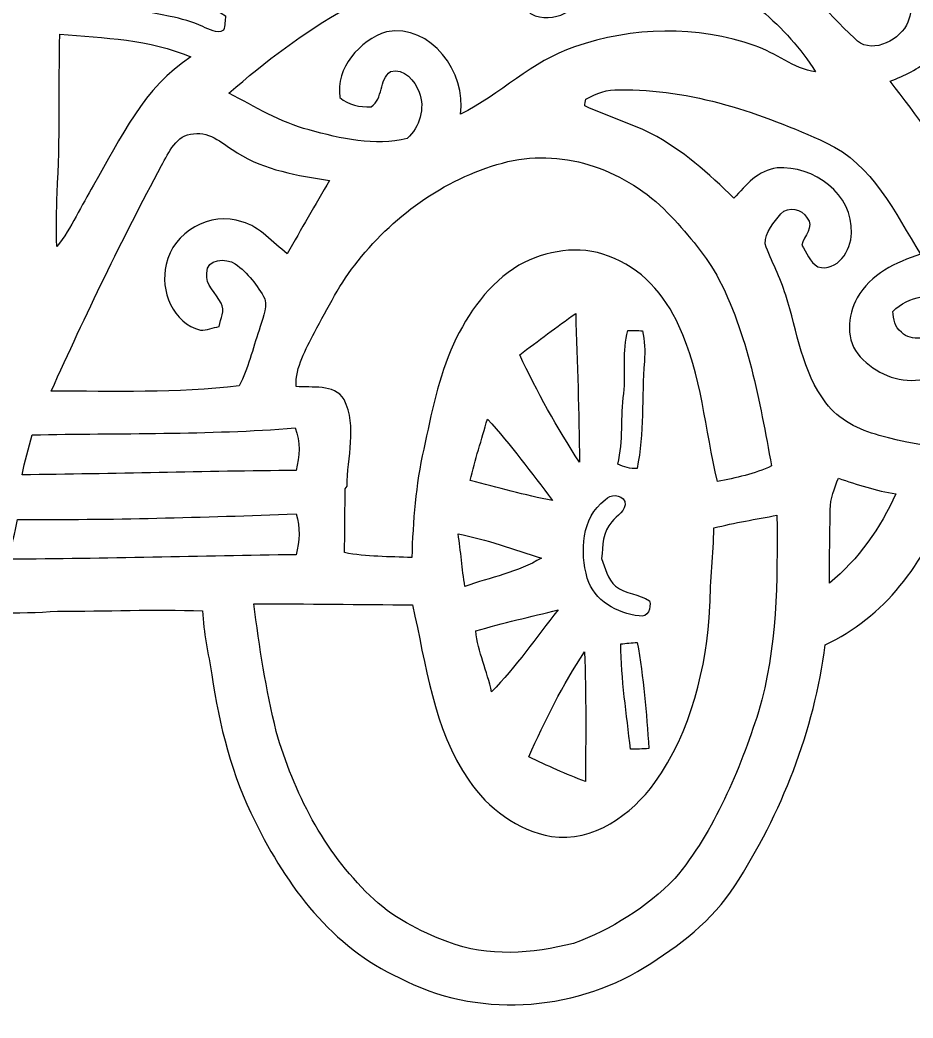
# Model space of a CAD drawing. Header units: centimetres. Extents: x -13.4 to 13.4, y -8.5 to 8.3.
# Drawn here: x -4.92 to 2.94, y -8.53 to 0.25 of the extents above; entities that cross this region are included whole.
import ezdxf

# ---------------------------------------------------------------- set-up
doc = ezdxf.new("R2010")
doc.units = ezdxf.units.CM
doc.header["$MEASUREMENT"] = 0
doc.layers.add('Camada 1', color=7, linetype='Continuous')

msp = doc.modelspace()

# ---------------------------------------------------------------- linework, layer by layer
at = {"layer": 'Camada 1', "color": 156}
for points, knots in [([(7.61965, 8.24018), (7.94914, 8.2423), (8.28357, 8.31497), (8.60989, 8.23877), (8.60989, 8.23877), (9.0925, 8.1481), (9.55604, 7.97594), (10.00407, 7.77768), (10.00407, 7.77768), (10.20409, 7.68843), (10.40659, 7.54027), (10.45033, 7.31166), (10.45033, 7.31166), (10.49197, 7.17267), (10.43269, 7.03367), (10.38331, 6.90562), (10.38331, 6.90562), (10.67223, 6.82766), (10.91917, 6.61246), (11.01653, 6.3267), (11.01653, 6.3267), (11.14602, 6.0198), (11.09239, 5.67865), (11.00137, 5.36928), (11.00137, 5.36928), (10.87437, 4.93994), (10.75937, 4.50708), (10.62073, 4.08128), (10.62073, 4.08128), (10.59921, 4.01954), (10.58932, 3.95498), (10.58403, 3.88972), (10.58403, 3.88972), (10.73219, 3.84632), (10.87154, 3.73591), (10.91423, 3.58315), (10.91423, 3.58315), (10.94705, 3.31823), (10.8913, 3.05364), (10.86908, 2.79011), (10.86908, 2.79011), (10.8599, 2.65677), (10.83415, 2.52518), (10.79324, 2.39818), (10.79324, 2.39818), (10.82462, 2.26413), (10.79923, 2.12724), (10.77701, 1.9939), (10.77701, 1.9939), (11.00278, 1.91628), (11.24126, 1.85032), (11.4307, 1.69791), (11.4307, 1.69791), (11.57181, 1.58574), (11.63601, 1.39805), (11.62049, 1.22132), (11.62049, 1.22132), (12.10909, 1.00929), (12.48339, 0.59584), (12.71763, 0.12452), (12.71763, 0.12452), (12.91836, -0.25858), (13.0249, -0.67944), (13.16389, -1.08654), (13.16389, -1.08654), (13.24256, -1.33032), (13.3156, -1.57902), (13.335, -1.83585), (13.335, -1.83585), (13.36428, -2.0902), (13.25033, -2.37455), (13.01255, -2.49237), (13.01255, -2.49237), (12.87073, -2.57281), (12.70494, -2.57493), (12.5469, -2.56892), (12.5469, -2.56892), (12.55253, -3.23639), (12.45658, -3.90525), (12.2749, -4.5473), (12.2749, -4.5473), (12.12639, -4.98016), (11.98209, -5.45287), (11.61944, -5.75839), (11.61944, -5.75839), (11.33122, -5.99827), (10.94987, -6.08295), (10.58367, -6.09599), (10.58367, -6.09599), (10.11414, -6.05861), (9.61602, -5.95453), (9.26182, -5.62151), (9.26182, -5.62151), (9.03216, -5.39396), (8.85825, -5.11457), (8.72067, -4.82318), (8.72067, -4.82318), (8.5665, -4.50249), (8.44868, -4.16065), (8.4088, -3.80612), (8.4088, -3.80612), (8.08389, -3.89466), (7.76004, -3.99026), (7.42738, -4.04529), (7.42738, -4.04529), (7.02522, -4.11973), (6.6174, -4.16277), (6.21629, -4.2439), (6.21629, -4.2439), (5.75098, -4.30671), (5.21263, -4.24285), (4.87221, -3.88832), (4.87221, -3.88832), (4.71487, -4.02307), (4.51309, -4.09609), (4.3053, -4.0901), (4.3053, -4.0901), (3.95639, -4.08235), (3.61173, -4.02096), (3.26424, -3.99415), (3.26424, -3.99415), (3.13513, -4.24885), (3.00248, -4.50497), (2.82081, -4.72687), (2.82081, -4.72687), (2.64478, -4.947), (2.41723, -5.12409), (2.16358, -5.24581), (2.16358, -5.24581), (2.06728, -6.00075), (1.7794, -6.72641), (1.36877, -7.36494), (1.36877, -7.36494), (1.17228, -7.66974), (0.87877, -7.89515), (0.57291, -8.08143), (0.57291, -8.08143), (-0.06419, -8.47689), (-0.91227, -8.52664), (-1.57868, -8.1735), (-1.57868, -8.1735), (-2.16817, -7.90999), (-2.5714, -7.36353), (-2.84902, -6.79908), (-2.84902, -6.79908), (-3.05399, -6.39585), (-3.1623, -5.95277), (-3.22967, -5.50827), (-3.22967, -5.50827), (-3.25861, -5.32129), (-3.3027, -5.13608), (-3.31082, -4.94665), (-3.31082, -4.94665), (-3.73556, -4.92865), (-4.16031, -4.95194), (-4.58505, -4.94805), (-4.58505, -4.94805), (-4.93713, -4.97592), (-5.29025, -4.96076), (-5.64268, -4.96464), (-5.64268, -4.96464), (-6.27133, -4.96217), (-6.89997, -4.97028), (-7.52863, -4.96675), (-7.52863, -4.96675), (-7.62776, -5.41937), (-7.75229, -5.87021), (-7.96748, -6.28297), (-7.96748, -6.28297), (-8.18373, -6.7391), (-8.48006, -7.18643), (-8.93233, -7.43549), (-8.93233, -7.43549), (-9.34472, -7.67257), (-9.85131, -7.69972), (-10.30393, -7.5759), (-10.30393, -7.5759), (-10.52865, -7.51487), (-10.72797, -7.38645), (-10.90295, -7.23582), (-10.90295, -7.23582), (-11.24585, -7.34659), (-11.7034, -7.35894), (-11.9387, -7.03791), (-11.9387, -7.03791), (-12.16589, -6.74899), (-12.39414, -6.45266), (-12.52784, -6.10693), (-12.52784, -6.10693), (-12.71446, -5.62751), (-12.815, -5.12022), (-12.95223, -4.62562), (-12.95223, -4.62562), (-13.03055, -4.54342), (-13.16566, -4.51309), (-13.21858, -4.39985), (-13.21858, -4.39985), (-13.35334, -4.18324), (-13.22352, -3.93064), (-13.20799, -3.7017), (-13.20799, -3.7017), (-13.23551, -3.60927), (-13.28526, -3.51966), (-13.27996, -3.42053), (-13.27996, -3.42053), (-13.27361, -3.26248), (-13.22563, -3.11043), (-13.20306, -2.95485), (-13.20306, -2.95485), (-13.13285, -2.76684), (-12.94588, -2.65535), (-12.75115, -2.64266), (-12.75115, -2.64266), (-12.69223, -2.34526), (-12.61604, -2.04893), (-12.47704, -1.77799), (-12.47704, -1.77799), (-12.37791, -1.56703), (-12.23398, -1.38289), (-12.11968, -1.18109), (-12.11968, -1.18109), (-12.25091, -1.19839), (-12.39237, -1.24424), (-12.52007, -1.18533), (-12.52007, -1.18533), (-12.78925, -1.08937), (-12.96882, -0.76834), (-12.87356, -0.49213), (-12.87356, -0.49213), (-12.78995, -0.21907), (-12.56523, -0.0275), (-12.36238, 0.1584), (-12.36238, 0.1584), (-12.11756, 0.35594), (-11.85757, 0.53693), (-11.57781, 0.68192), (-11.57781, 0.68192), (-11.11884, 0.90805), (-10.6246, 1.04775), (-10.13812, 1.2019), (-10.13812, 1.2019), (-10.20867, 1.58114), (-10.20197, 1.98754), (-10.03652, 2.3428), (-10.03652, 2.3428), (-9.88553, 2.67158), (-9.56345, 2.90653), (-9.2082, 2.96615), (-9.2082, 2.96615), (-8.83673, 3.04906), (-8.46173, 2.8889), (-8.16963, 2.66664), (-8.16963, 2.66664), (-8.13576, 2.78589), (-8.11212, 2.91958), (-8.01158, 3.00319), (-8.01158, 3.00319), (-7.91915, 3.10409), (-7.77769, 3.11996), (-7.65352, 3.1563), (-7.65352, 3.1563), (-7.53886, 3.29282), (-7.35682, 3.32527), (-7.19912, 3.38842), (-7.19912, 3.38842), (-6.84142, 3.52743), (-6.47417, 3.64243), (-6.102, 3.73768), (-6.102, 3.73768), (-5.61374, 3.8481), (-5.1121, 3.78566), (-4.62526, 3.70487), (-4.62526, 3.70487), (-4.56352, 3.82057), (-4.46617, 3.91159), (-4.34693, 3.96628), (-4.34693, 3.96628), (-4.34728, 4.23192), (-4.34974, 4.49791), (-4.33492, 4.7632), (-4.33492, 4.7632), (-4.3254, 5.24474), (-4.33069, 5.72698), (-4.30883, 6.20818), (-4.30883, 6.20818), (-4.34057, 6.48299), (-4.3635, 6.78956), (-4.21464, 7.03615), (-4.21464, 7.03615), (-4.09716, 7.21854), (-3.8682, 7.24146), (-3.67135, 7.25346), (-3.67135, 7.25346), (-2.5848, 7.36952), (-1.50812, 7.56108), (-0.42121, 7.67432), (-0.42121, 7.67432), (0.15521, 7.72617), (0.7313, 7.78157), (1.30844, 7.82742), (1.30844, 7.82742), (2.1985, 7.92585), (3.09033, 8.0077), (3.98144, 8.09837), (3.98144, 8.09837), (4.288, 8.12729), (4.59458, 8.16539), (4.90326, 8.15939), (4.90326, 8.15939), (5.15055, 8.15728), (5.39643, 8.18938), (5.64409, 8.1855), (5.64409, 8.1855), (6.05649, 8.17845), (6.46747, 8.22148), (6.87987, 8.21196), (6.87987, 8.21196), (7.12681, 8.2116), (7.37234, 8.24547), (7.61965, 8.24018)], [0, 0, 0, 0, 0.0123457, 0.0123457, 0.0123457, 0.0123457, 0.0246914, 0.0246914, 0.0246914, 0.0246914, 0.037037, 0.037037, 0.037037, 0.037037, 0.0493827, 0.0493827, 0.0493827, 0.0493827, 0.0617284, 0.0617284, 0.0617284, 0.0617284, 0.0740741, 0.0740741, 0.0740741, 0.0740741, 0.0864198, 0.0864198, 0.0864198, 0.0864198, 0.0987654, 0.0987654, 0.0987654, 0.0987654, 0.1111111, 0.1111111, 0.1111111, 0.1111111, 0.1234568, 0.1234568, 0.1234568, 0.1234568, 0.1358025, 0.1358025, 0.1358025, 0.1358025, 0.1481481, 0.1481481, 0.1481481, 0.1481481, 0.1604938, 0.1604938, 0.1604938, 0.1604938, 0.1728395, 0.1728395, 0.1728395, 0.1728395, 0.1851852, 0.1851852, 0.1851852, 0.1851852, 0.1975309, 0.1975309, 0.1975309, 0.1975309, 0.2098765, 0.2098765, 0.2098765, 0.2098765, 0.2222222, 0.2222222, 0.2222222, 0.2222222, 0.2345679, 0.2345679, 0.2345679, 0.2345679, 0.2469136, 0.2469136, 0.2469136, 0.2469136, 0.2592593, 0.2592593, 0.2592593, 0.2592593, 0.2716049, 0.2716049, 0.2716049, 0.2716049, 0.2839506, 0.2839506, 0.2839506, 0.2839506, 0.2962963, 0.2962963, 0.2962963, 0.2962963, 0.308642, 0.308642, 0.308642, 0.308642, 0.3209877, 0.3209877, 0.3209877, 0.3209877, 0.3333333, 0.3333333, 0.3333333, 0.3333333, 0.345679, 0.345679, 0.345679, 0.345679, 0.3580247, 0.3580247, 0.3580247, 0.3580247, 0.3703704, 0.3703704, 0.3703704, 0.3703704, 0.382716, 0.382716, 0.382716, 0.382716, 0.3950617, 0.3950617, 0.3950617, 0.3950617, 0.4074074, 0.4074074, 0.4074074, 0.4074074, 0.4197531, 0.4197531, 0.4197531, 0.4197531, 0.4320988, 0.4320988, 0.4320988, 0.4320988, 0.4444444, 0.4444444, 0.4444444, 0.4444444, 0.4567901, 0.4567901, 0.4567901, 0.4567901, 0.4691358, 0.4691358, 0.4691358, 0.4691358, 0.4814815, 0.4814815, 0.4814815, 0.4814815, 0.4938272, 0.4938272, 0.4938272, 0.4938272, 0.5061728, 0.5061728, 0.5061728, 0.5061728, 0.5185185, 0.5185185, 0.5185185, 0.5185185, 0.5308642, 0.5308642, 0.5308642, 0.5308642, 0.5432099, 0.5432099, 0.5432099, 0.5432099, 0.5555556, 0.5555556, 0.5555556, 0.5555556, 0.5679012, 0.5679012, 0.5679012, 0.5679012, 0.5802469, 0.5802469, 0.5802469, 0.5802469, 0.5925926, 0.5925926, 0.5925926, 0.5925926, 0.6049383, 0.6049383, 0.6049383, 0.6049383, 0.617284, 0.617284, 0.617284, 0.617284, 0.6296296, 0.6296296, 0.6296296, 0.6296296, 0.6419753, 0.6419753, 0.6419753, 0.6419753, 0.654321, 0.654321, 0.654321, 0.654321, 0.6666667, 0.6666667, 0.6666667, 0.6666667, 0.6790123, 0.6790123, 0.6790123, 0.6790123, 0.691358, 0.691358, 0.691358, 0.691358, 0.7037037, 0.7037037, 0.7037037, 0.7037037, 0.7160494, 0.7160494, 0.7160494, 0.7160494, 0.7283951, 0.7283951, 0.7283951, 0.7283951, 0.7407407, 0.7407407, 0.7407407, 0.7407407, 0.7530864, 0.7530864, 0.7530864, 0.7530864, 0.7654321, 0.7654321, 0.7654321, 0.7654321, 0.7777778, 0.7777778, 0.7777778, 0.7777778, 0.7901235, 0.7901235, 0.7901235, 0.7901235, 0.8024691, 0.8024691, 0.8024691, 0.8024691, 0.8148148, 0.8148148, 0.8148148, 0.8148148, 0.8271605, 0.8271605, 0.8271605, 0.8271605, 0.8395062, 0.8395062, 0.8395062, 0.8395062, 0.8518519, 0.8518519, 0.8518519, 0.8518519, 0.8641975, 0.8641975, 0.8641975, 0.8641975, 0.8765432, 0.8765432, 0.8765432, 0.8765432, 0.8888889, 0.8888889, 0.8888889, 0.8888889, 0.9012346, 0.9012346, 0.9012346, 0.9012346, 0.9135802, 0.9135802, 0.9135802, 0.9135802, 0.9259259, 0.9259259, 0.9259259, 0.9259259, 0.9382716, 0.9382716, 0.9382716, 0.9382716, 0.9506173, 0.9506173, 0.9506173, 0.9506173, 0.962963, 0.962963, 0.962963, 0.962963, 0.9753086, 0.9753086, 0.9753086, 0.9753086, 1, 1, 1, 1]), ([(1.63795, 2.33927), (1.63795, 2.33927), (1.63795, 2.33927), (1.63795, 2.33927), (1.63795, 2.33927), (1.64499, 2.04187), (1.64287, 1.74449), (1.66404, 1.44744), (1.66404, 1.44744), (1.6764, 1.24071), (1.6577, 1.02588), (1.70709, 0.82444), (1.70709, 0.82444), (1.95192, 0.58666), (2.17346, 0.32561), (2.42005, 0.0889), (2.42005, 0.0889), (2.55235, -0.05785), (2.7933, 0.05608), (2.87689, 0.20355), (2.87689, 0.20355), (2.94357, 0.33725), (2.94957, 0.54186), (2.79788, 0.62018), (2.79788, 0.62018), (2.76577, 0.61736), (2.70191, 0.61241), (2.66982, 0.60995), (2.66982, 0.60995), (2.65499, 0.54892), (2.64018, 0.48789), (2.62502, 0.42686), (2.62502, 0.42686), (2.4652, 0.35453), (2.34173, 0.53764), (2.35937, 0.6798), (2.35937, 0.6798), (2.37949, 0.80926), (2.49943, 0.88759), (2.61654, 0.92075), (2.61654, 0.92075), (2.7626, 0.95919), (2.93299, 0.96555), (3.0621, 0.87488), (3.0621, 0.87488), (3.14783, 0.82055), (3.19651, 0.72565), (3.2265, 0.63146), (3.2265, 0.63146), (3.302, 0.387), (3.23249, 0.11289), (3.07764, -0.08573), (3.07764, -0.08573), (2.98696, -0.18625), (2.8582, -0.23883), (2.73543, -0.28821), (2.73543, -0.28821), (2.97003, -0.59195), (3.19405, -0.90452), (3.41171, -1.22096), (3.41171, -1.22096), (3.42477, -1.22237), (3.45122, -1.22485), (3.46463, -1.22624), (3.46463, -1.22624), (3.48791, -0.21449), (3.56763, 0.7955), (3.58916, 1.80728), (3.58916, 1.80728), (3.58916, 1.80728), (3.60574, 1.8302), (3.60574, 1.8302), (3.60574, 1.8302), (3.6082, 1.99813), (3.61702, 2.1657), (3.61492, 2.33327), (3.61492, 2.33327), (3.27659, 2.33715), (2.93863, 2.35584), (2.60173, 2.38125), (2.60173, 2.38125), (2.54, 2.28847), (2.46627, 2.20132), (2.42359, 2.09727), (2.42359, 2.09727), (2.39218, 1.95014), (2.40383, 1.77765), (2.51566, 1.66546), (2.51566, 1.66546), (2.62502, 1.54657), (2.81305, 1.52223), (2.94886, 1.61008), (2.94886, 1.61008), (2.94993, 1.67393), (2.94922, 1.73743), (2.94534, 1.80092), (2.94534, 1.80092), (2.84232, 1.81539), (2.77424, 1.87783), (2.7566, 1.9812), (2.7566, 1.9812), (2.8776, 2.11384), (3.12313, 2.1075), (3.22615, 1.95615), (3.22615, 1.95615), (3.36303, 1.75365), (3.32951, 1.42909), (3.11114, 1.29645), (3.11114, 1.29645), (2.82468, 1.12501), (2.43382, 1.23859), (2.2299, 1.48695), (2.2299, 1.48695), (2.05916, 1.74449), (2.0521, 2.08104), (2.14841, 2.36784), (2.14841, 2.36784), (1.97872, 2.3502), (1.80833, 2.34597), (1.63795, 2.33927)], [0, 0, 0, 0, 0.0322581, 0.0322581, 0.0322581, 0.0322581, 0.0645161, 0.0645161, 0.0645161, 0.0645161, 0.0967742, 0.0967742, 0.0967742, 0.0967742, 0.1290323, 0.1290323, 0.1290323, 0.1290323, 0.1612903, 0.1612903, 0.1612903, 0.1612903, 0.1935484, 0.1935484, 0.1935484, 0.1935484, 0.2258065, 0.2258065, 0.2258065, 0.2258065, 0.2580645, 0.2580645, 0.2580645, 0.2580645, 0.2903226, 0.2903226, 0.2903226, 0.2903226, 0.3225806, 0.3225806, 0.3225806, 0.3225806, 0.3548387, 0.3548387, 0.3548387, 0.3548387, 0.3870968, 0.3870968, 0.3870968, 0.3870968, 0.4193548, 0.4193548, 0.4193548, 0.4193548, 0.4516129, 0.4516129, 0.4516129, 0.4516129, 0.483871, 0.483871, 0.483871, 0.483871, 0.516129, 0.516129, 0.516129, 0.516129, 0.5483871, 0.5483871, 0.5483871, 0.5483871, 0.5806452, 0.5806452, 0.5806452, 0.5806452, 0.6129032, 0.6129032, 0.6129032, 0.6129032, 0.6451613, 0.6451613, 0.6451613, 0.6451613, 0.6774194, 0.6774194, 0.6774194, 0.6774194, 0.7096774, 0.7096774, 0.7096774, 0.7096774, 0.7419355, 0.7419355, 0.7419355, 0.7419355, 0.7741935, 0.7741935, 0.7741935, 0.7741935, 0.8064516, 0.8064516, 0.8064516, 0.8064516, 0.8387097, 0.8387097, 0.8387097, 0.8387097, 0.8709677, 0.8709677, 0.8709677, 0.8709677, 0.9032258, 0.9032258, 0.9032258, 0.9032258, 0.9354839, 0.9354839, 0.9354839, 0.9354839, 1, 1, 1, 1]), ([(-0.94826, 0.78846), (-0.94826, 0.78846), (-0.94826, 0.78846), (-0.94826, 0.78846), (-0.94826, 0.78846), (-1.32997, 0.68757), (-1.69862, 0.53833), (-2.04681, 0.35277), (-2.04681, 0.35277), (-2.41652, 0.14252), (-2.75943, -0.11289), (-3.07833, -0.39404), (-3.07833, -0.39404), (-2.84938, -0.51257), (-2.62714, -0.65263), (-2.37455, -0.71613), (-2.37455, -0.71613), (-2.0969, -0.79445), (-1.79634, -0.86147), (-1.51095, -0.79269), (-1.51095, -0.79269), (-1.40263, -0.69074), (-1.35008, -0.5267), (-1.40723, -0.38488), (-1.40723, -0.38488), (-1.44322, -0.28397), (-1.53846, -0.17251), (-1.65734, -0.20319), (-1.65734, -0.20319), (-1.76354, -0.27798), (-1.71767, -0.44097), (-1.8295, -0.51399), (-1.8295, -0.51399), (-1.92899, -0.51752), (-2.02635, -0.49988), (-2.10219, -0.43144), (-2.10219, -0.43144), (-2.14524, -0.1718), (-1.92722, 0.06843), (-1.69403, 0.14605), (-1.69403, 0.14605), (-1.29962, 0.21731), (-0.98812, -0.21412), (-1.04245, -0.57925), (-1.04245, -0.57925), (-0.69391, -0.40569), (-0.41556, -0.11112), (-0.04127, 0.01305), (-0.04127, 0.01305), (0.46637, 0.18979), (1.03928, 0.20567), (1.54693, 0.02187), (1.54693, 0.02187), (1.73107, -0.03774), (1.88312, -0.1785), (2.07785, -0.20567), (2.07785, -0.20567), (1.95262, 0), (1.78576, 0.17638), (1.60372, 0.33301), (1.60372, 0.33301), (1.19909, 0.68262), (0.66781, 0.85336), (0.14216, 0.90523), (0.14216, 0.90523), (0.16333, 0.78775), (0.18908, 0.65899), (0.12242, 0.55068), (0.12242, 0.55068), (0.0275, 0.3757), (-0.18133, 0.21695), (-0.38734, 0.28787), (-0.38734, 0.28787), (-0.50658, 0.33055), (-0.53764, 0.46177), (-0.51859, 0.57502), (-0.51859, 0.57502), (-0.4452, 0.65229), (-0.34642, 0.65263), (-0.25259, 0.6163), (-0.25259, 0.6163), (-0.20355, 0.68438), (-0.18837, 0.76553), (-0.1912, 0.84807), (-0.1912, 0.84807), (-0.22965, 0.87736), (-0.26775, 0.90699), (-0.30585, 0.93627), (-0.30585, 0.93627), (-0.52704, 0.92287), (-0.73518, 0.84242), (-0.94826, 0.78846)], [0, 0, 0, 0, 0.0416667, 0.0416667, 0.0416667, 0.0416667, 0.0833333, 0.0833333, 0.0833333, 0.0833333, 0.125, 0.125, 0.125, 0.125, 0.1666667, 0.1666667, 0.1666667, 0.1666667, 0.2083333, 0.2083333, 0.2083333, 0.2083333, 0.25, 0.25, 0.25, 0.25, 0.2916667, 0.2916667, 0.2916667, 0.2916667, 0.3333333, 0.3333333, 0.3333333, 0.3333333, 0.375, 0.375, 0.375, 0.375, 0.4166667, 0.4166667, 0.4166667, 0.4166667, 0.4583333, 0.4583333, 0.4583333, 0.4583333, 0.5, 0.5, 0.5, 0.5, 0.5416667, 0.5416667, 0.5416667, 0.5416667, 0.5833333, 0.5833333, 0.5833333, 0.5833333, 0.625, 0.625, 0.625, 0.625, 0.6666667, 0.6666667, 0.6666667, 0.6666667, 0.7083333, 0.7083333, 0.7083333, 0.7083333, 0.75, 0.75, 0.75, 0.75, 0.7916667, 0.7916667, 0.7916667, 0.7916667, 0.8333333, 0.8333333, 0.8333333, 0.8333333, 0.875, 0.875, 0.875, 0.875, 0.9166667, 0.9166667, 0.9166667, 0.9166667, 1, 1, 1, 1]), ([(-6.1027, 0.64523), (-6.1027, 0.64523), (-6.1027, 0.64523), (-6.1027, 0.64523), (-6.1027, 0.64523), (-6.5144, 0.60924), (-6.92962, 0.63853), (-7.33918, 0.57643), (-7.33918, 0.57643), (-7.96713, 0.48823), (-8.61095, 0.44238), (-9.20855, 0.21378), (-9.20855, 0.21378), (-9.31967, 0.17039), (-9.43786, 0.14357), (-9.54334, 0.08643), (-9.54334, 0.08643), (-9.61072, 0.05679), (-9.58532, -0.02786), (-9.59237, -0.08573), (-9.59237, -0.08573), (-9.56803, -0.08714), (-9.51865, -0.08995), (-9.49395, -0.09136), (-9.49395, -0.09136), (-9.35672, -0.01164), (-9.20185, 0.0275), (-9.05403, 0.08254), (-9.05403, 0.08254), (-8.51464, 0.27763), (-7.9375, 0.31221), (-7.37446, 0.39652), (-7.37446, 0.39652), (-7.00051, 0.45332), (-6.62199, 0.44662), (-6.24521, 0.46884), (-6.24521, 0.46884), (-5.82153, 0.478), (-5.3975, 0.49035), (-4.97416, 0.46989), (-4.97416, 0.46989), (-4.51272, 0.42262), (-4.05024, 0.37606), (-3.59587, 0.28117), (-3.59587, 0.28117), (-3.49708, 0.26175), (-3.40042, 0.23354), (-3.3087, 0.19156), (-3.3087, 0.19156), (-3.25049, 0.16932), (-3.18735, 0.12276), (-3.1249, 0.1605), (-3.1249, 0.1605), (-3.11431, 0.20214), (-3.11185, 0.24482), (-3.10797, 0.2868), (-3.10797, 0.2868), (-3.31964, 0.41733), (-3.56904, 0.45578), (-3.80929, 0.50058), (-3.80929, 0.50058), (-4.11409, 0.55174), (-4.421, 0.58878), (-4.72863, 0.61877), (-4.72863, 0.61877), (-5.18478, 0.67168), (-5.64479, 0.64698), (-6.1027, 0.64523)], [0, 0, 0, 0, 0.0555556, 0.0555556, 0.0555556, 0.0555556, 0.1111111, 0.1111111, 0.1111111, 0.1111111, 0.1666667, 0.1666667, 0.1666667, 0.1666667, 0.2222222, 0.2222222, 0.2222222, 0.2222222, 0.2777778, 0.2777778, 0.2777778, 0.2777778, 0.3333333, 0.3333333, 0.3333333, 0.3333333, 0.3888889, 0.3888889, 0.3888889, 0.3888889, 0.4444444, 0.4444444, 0.4444444, 0.4444444, 0.5, 0.5, 0.5, 0.5, 0.5555556, 0.5555556, 0.5555556, 0.5555556, 0.6111111, 0.6111111, 0.6111111, 0.6111111, 0.6666667, 0.6666667, 0.6666667, 0.6666667, 0.7222222, 0.7222222, 0.7222222, 0.7222222, 0.7777778, 0.7777778, 0.7777778, 0.7777778, 0.8333333, 0.8333333, 0.8333333, 0.8333333, 0.8888889, 0.8888889, 0.8888889, 0.8888889, 1, 1, 1, 1]), ([(-4.56564, 0.12417), (-4.56564, 0.12417), (-4.56564, 0.12417), (-4.56564, 0.12417), (-4.56564, 0.12417), (-4.57729, -0.34008), (-4.55824, -0.80573), (-4.58998, -1.26929), (-4.58998, -1.26929), (-4.59458, -1.42699), (-4.59668, -1.58467), (-4.59176, -1.74271), (-4.59176, -1.74271), (-4.4584, -1.57902), (-4.37938, -1.38077), (-4.2679, -1.20332), (-4.2679, -1.20332), (-4.03472, -0.79375), (-3.82447, -0.33655), (-3.41207, -0.07443), (-3.41207, -0.07443), (-3.77647, 0.07902), (-4.17724, 0.09384), (-4.56564, 0.12417)], [0, 0, 0, 0, 0.1428571, 0.1428571, 0.1428571, 0.1428571, 0.2857143, 0.2857143, 0.2857143, 0.2857143, 0.4285714, 0.4285714, 0.4285714, 0.4285714, 0.5714286, 0.5714286, 0.5714286, 0.5714286, 0.7142857, 0.7142857, 0.7142857, 0.7142857, 1, 1, 1, 1]), ([(0.05891, -0.44696), (0.05891, -0.44696), (0.05891, -0.44696), (0.05891, -0.44696), (0.05891, -0.44696), (0.05644, -0.46177), (0.0515, -0.49142), (0.04903, -0.50623), (0.04903, -0.50623), (0.24095, -0.5916), (0.44202, -0.6558), (0.63146, -0.74753), (0.63146, -0.74753), (0.90699, -0.89252), (1.14123, -1.10031), (1.36136, -1.31762), (1.36136, -1.31762), (1.46473, -1.20227), (1.57551, -1.06997), (1.74025, -1.05163), (1.74025, -1.05163), (2.05846, -1.02588), (2.41406, -1.2834), (2.39323, -1.62382), (2.39323, -1.62382), (2.39323, -1.77517), (2.27083, -1.96849), (2.09868, -1.92122), (2.09868, -1.92122), (2.02988, -1.87713), (1.99777, -1.7967), (1.95757, -1.72895), (1.95757, -1.72895), (1.97626, -1.65206), (2.06974, -1.56669), (2.00413, -1.49153), (2.00413, -1.49153), (1.96179, -1.4104), (1.83797, -1.38182), (1.77482, -1.4545), (1.77482, -1.4545), (1.7085, -1.52788), (1.63829, -1.61642), (1.63476, -1.71874), (1.63476, -1.71874), (1.69016, -1.87113), (1.77024, -2.014), (1.81609, -2.17028), (1.81609, -2.17028), (1.92122, -2.4892), (1.95791, -2.84444), (2.17028, -3.1175), (2.17028, -3.1175), (2.28318, -3.26884), (2.46027, -3.35455), (2.63842, -3.40325), (2.63842, -3.40325), (3.06563, -3.5246), (3.51189, -3.54717), (3.95076, -3.60079), (3.95076, -3.60079), (4.10774, -3.61984), (4.26685, -3.62691), (4.42419, -3.6082), (4.42419, -3.6082), (4.3187, -3.50519), (4.18816, -3.429), (4.09575, -3.31257), (4.09575, -3.31257), (3.80505, -2.9598), (3.54365, -2.58444), (3.28965, -2.20486), (3.28965, -2.20486), (3.10549, -2.14629), (2.89877, -2.17416), (2.75731, -2.31281), (2.75731, -2.31281), (2.76542, -2.37949), (2.77424, -2.4518), (2.83279, -2.49555), (2.83279, -2.49555), (2.92593, -2.59291), (3.06916, -2.51707), (3.18487, -2.55376), (3.18487, -2.55376), (3.20498, -2.63418), (3.25508, -2.7185), (3.22367, -2.80317), (3.22367, -2.80317), (3.18099, -2.88678), (3.07798, -2.90335), (2.99402, -2.91499), (2.99402, -2.91499), (2.8, -2.94181), (2.60244, -2.85433), (2.47227, -2.71251), (2.47227, -2.71251), (2.34068, -2.57352), (2.35725, -2.3502), (2.44474, -2.19251), (2.44474, -2.19251), (2.56117, -1.9872), (2.78518, -1.87924), (3.00107, -1.80974), (3.00107, -1.80974), (2.77741, -1.44638), (2.58127, -1.01811), (2.1724, -0.82902), (2.1724, -0.82902), (1.60197, -0.56797), (0.98777, -0.35453), (0.35312, -0.36335), (0.35312, -0.36335), (0.24765, -0.35772), (0.14922, -0.39687), (0.05891, -0.44696)], [0, 0, 0, 0, 0.0333333, 0.0333333, 0.0333333, 0.0333333, 0.0666667, 0.0666667, 0.0666667, 0.0666667, 0.1, 0.1, 0.1, 0.1, 0.1333333, 0.1333333, 0.1333333, 0.1333333, 0.1666667, 0.1666667, 0.1666667, 0.1666667, 0.2, 0.2, 0.2, 0.2, 0.2333333, 0.2333333, 0.2333333, 0.2333333, 0.2666667, 0.2666667, 0.2666667, 0.2666667, 0.3, 0.3, 0.3, 0.3, 0.3333333, 0.3333333, 0.3333333, 0.3333333, 0.3666667, 0.3666667, 0.3666667, 0.3666667, 0.4, 0.4, 0.4, 0.4, 0.4333333, 0.4333333, 0.4333333, 0.4333333, 0.4666667, 0.4666667, 0.4666667, 0.4666667, 0.5, 0.5, 0.5, 0.5, 0.5333333, 0.5333333, 0.5333333, 0.5333333, 0.5666667, 0.5666667, 0.5666667, 0.5666667, 0.6, 0.6, 0.6, 0.6, 0.6333333, 0.6333333, 0.6333333, 0.6333333, 0.6666667, 0.6666667, 0.6666667, 0.6666667, 0.7, 0.7, 0.7, 0.7, 0.7333333, 0.7333333, 0.7333333, 0.7333333, 0.7666667, 0.7666667, 0.7666667, 0.7666667, 0.8, 0.8, 0.8, 0.8, 0.8333333, 0.8333333, 0.8333333, 0.8333333, 0.8666667, 0.8666667, 0.8666667, 0.8666667, 0.9, 0.9, 0.9, 0.9, 0.9333333, 0.9333333, 0.9333333, 0.9333333, 1, 1, 1, 1]), ([(-3.67242, -1.02975), (-3.67242, -1.02975), (-3.67242, -1.02975), (-3.67242, -1.02975), (-3.67242, -1.02975), (-4.01708, -1.68027), (-4.34021, -2.3428), (-4.64114, -3.01449), (-4.64114, -3.01449), (-4.09046, -3.01342), (-3.53659, -3.03213), (-2.98874, -2.96827), (-2.98874, -2.96827), (-2.90688, -2.81445), (-2.87126, -2.64125), (-2.8134, -2.47791), (-2.8134, -2.47791), (-2.79082, -2.38831), (-2.74072, -2.29658), (-2.76153, -2.20274), (-2.76153, -2.20274), (-2.82716, -2.08492), (-2.91287, -1.97343), (-3.0226, -1.89406), (-3.0226, -1.89406), (-3.10444, -1.84255), (-3.2773, -1.84784), (-3.27235, -1.9752), (-3.27235, -1.9752), (-3.28894, -2.0828), (-3.18876, -2.15089), (-3.14819, -2.23943), (-3.14819, -2.23943), (-3.1069, -2.30433), (-3.15348, -2.37808), (-3.16512, -2.44544), (-3.16512, -2.44544), (-3.21909, -2.45638), (-3.27235, -2.48072), (-3.32809, -2.47721), (-3.32809, -2.47721), (-3.56904, -2.41935), (-3.68757, -2.12653), (-3.62902, -1.90146), (-3.62902, -1.90146), (-3.5754, -1.61361), (-3.23673, -1.43016), (-2.96367, -1.52364), (-2.96367, -1.52364), (-2.80353, -1.57056), (-2.69451, -1.70602), (-2.5675, -1.80552), (-2.5675, -1.80552), (-2.44369, -1.59066), (-2.31705, -1.37724), (-2.19428, -1.16134), (-2.19428, -1.16134), (-2.47297, -1.11653), (-2.76331, -1.07314), (-3.00496, -0.91687), (-3.00496, -0.91687), (-3.12561, -0.84737), (-3.23814, -0.72989), (-3.38949, -0.75106), (-3.38949, -0.75106), (-3.54259, -0.7553), (-3.60574, -0.91792), (-3.67242, -1.02975)], [0, 0, 0, 0, 0.0555556, 0.0555556, 0.0555556, 0.0555556, 0.1111111, 0.1111111, 0.1111111, 0.1111111, 0.1666667, 0.1666667, 0.1666667, 0.1666667, 0.2222222, 0.2222222, 0.2222222, 0.2222222, 0.2777778, 0.2777778, 0.2777778, 0.2777778, 0.3333333, 0.3333333, 0.3333333, 0.3333333, 0.3888889, 0.3888889, 0.3888889, 0.3888889, 0.4444444, 0.4444444, 0.4444444, 0.4444444, 0.5, 0.5, 0.5, 0.5, 0.5555556, 0.5555556, 0.5555556, 0.5555556, 0.6111111, 0.6111111, 0.6111111, 0.6111111, 0.6666667, 0.6666667, 0.6666667, 0.6666667, 0.7222222, 0.7222222, 0.7222222, 0.7222222, 0.7777778, 0.7777778, 0.7777778, 0.7777778, 0.8333333, 0.8333333, 0.8333333, 0.8333333, 0.8888889, 0.8888889, 0.8888889, 0.8888889, 1, 1, 1, 1]), ([(-0.62618, -0.99554), (-0.62618, -0.99554), (-0.62618, -0.99554), (-0.62618, -0.99554), (-0.62618, -0.99554), (-1.14793, -1.12501), (-1.6122, -1.44885), (-1.9431, -1.86937), (-1.9431, -1.86937), (-2.09902, -2.06021), (-2.20944, -2.28211), (-2.32692, -2.49765), (-2.32692, -2.49765), (-2.40205, -2.64688), (-2.49414, -2.79858), (-2.48813, -2.97215), (-2.48813, -2.97215), (-2.34738, -2.98979), (-2.15582, -2.94357), (-2.06657, -3.08751), (-2.06657, -3.08751), (-1.94627, -3.32668), (-2.04152, -3.59692), (-2.03834, -3.85022), (-2.03834, -3.85022), (-2.03834, -3.85022), (-2.05598, -3.87349), (-2.05598, -3.87349), (-2.05598, -3.87349), (-2.05987, -4.06011), (-2.05739, -4.24709), (-2.0634, -4.43371), (-2.0634, -4.43371), (-1.86831, -4.47216), (-1.66863, -4.46792), (-1.47109, -4.47745), (-1.47109, -4.47745), (-1.46015, -4.15748), (-1.43756, -3.83611), (-1.36596, -3.52354), (-1.36596, -3.52354), (-1.29962, -3.21062), (-1.23437, -2.89382), (-1.10525, -2.59961), (-1.10525, -2.59961), (-0.97542, -2.32692), (-0.79445, -2.06304), (-0.52882, -1.90746), (-0.52882, -1.90746), (-0.29279, -1.77587), (0.00141, -1.72685), (0.25822, -1.82633), (0.25822, -1.82633), (0.54397, -1.9251), (0.75494, -2.16923), (0.87736, -2.4384), (0.87736, -2.4384), (1.07702, -2.86985), (1.10737, -3.35138), (1.21603, -3.80894), (1.21603, -3.80894), (1.37795, -3.77684), (1.54199, -3.74368), (1.69192, -3.67135), (1.69192, -3.67135), (1.58537, -3.09986), (1.48554, -2.51319), (1.21038, -1.9939), (1.21038, -1.9939), (1.09326, -1.79139), (0.93768, -1.6143), (0.77823, -1.44497), (0.77823, -1.44497), (0.42192, -1.0795), (-0.1203, -0.87558), (-0.62618, -0.99554)], [0, 0, 0, 0, 0.05, 0.05, 0.05, 0.05, 0.1, 0.1, 0.1, 0.1, 0.15, 0.15, 0.15, 0.15, 0.2, 0.2, 0.2, 0.2, 0.25, 0.25, 0.25, 0.25, 0.3, 0.3, 0.3, 0.3, 0.35, 0.35, 0.35, 0.35, 0.4, 0.4, 0.4, 0.4, 0.45, 0.45, 0.45, 0.45, 0.5, 0.5, 0.5, 0.5, 0.55, 0.55, 0.55, 0.55, 0.6, 0.6, 0.6, 0.6, 0.65, 0.65, 0.65, 0.65, 0.7, 0.7, 0.7, 0.7, 0.75, 0.75, 0.75, 0.75, 0.8, 0.8, 0.8, 0.8, 0.85, 0.85, 0.85, 0.85, 0.9, 0.9, 0.9, 0.9, 1, 1, 1, 1]), ([(-0.52246, -2.6938), (-0.52246, -2.6938), (-0.52246, -2.6938), (-0.52246, -2.6938), (-0.52246, -2.6938), (-0.37076, -3.02048), (-0.19332, -3.33621), (0.00246, -3.63819), (0.00246, -3.63819), (0.00246, -3.2025), (-0.01834, -2.76684), (-0.02998, -2.33115), (-0.02998, -2.33115), (-0.19755, -2.44722), (-0.35842, -2.57281), (-0.52246, -2.6938)], [0, 0, 0, 0, 0.2, 0.2, 0.2, 0.2, 0.4, 0.4, 0.4, 0.4, 0.6, 0.6, 0.6, 0.6, 1, 1, 1, 1]), ([(0.42862, -2.48108), (0.42862, -2.48108), (0.42862, -2.48108), (0.42862, -2.48108), (0.42862, -2.48108), (0.37677, -2.661), (0.4138, -2.8508), (0.39263, -3.03459), (0.39263, -3.03459), (0.36476, -3.24061), (0.38946, -3.45122), (0.34149, -3.65478), (0.34149, -3.65478), (0.39263, -3.6844), (0.45013, -3.69675), (0.5094, -3.69464), (0.5094, -3.69464), (0.57431, -3.3842), (0.54785, -3.06563), (0.57431, -2.75166), (0.57431, -2.75166), (0.58103, -2.66171), (0.57538, -2.57104), (0.55808, -2.48284), (0.55808, -2.48284), (0.51469, -2.48179), (0.47166, -2.48108), (0.42862, -2.48108)], [0, 0, 0, 0, 0.125, 0.125, 0.125, 0.125, 0.25, 0.25, 0.25, 0.25, 0.375, 0.375, 0.375, 0.375, 0.5, 0.5, 0.5, 0.5, 0.625, 0.625, 0.625, 0.625, 0.75, 0.75, 0.75, 0.75, 1, 1, 1, 1]), ([(-0.8061, -3.26036), (-0.8061, -3.26036), (-0.8061, -3.26036), (-0.8061, -3.26036), (-0.8061, -3.26036), (-0.85653, -3.43992), (-0.91651, -3.61738), (-0.95708, -3.79976), (-0.95708, -3.79976), (-0.71542, -3.85797), (-0.47766, -3.93171), (-0.23283, -3.97544), (-0.23283, -3.97544), (-0.41909, -3.73345), (-0.59937, -3.48473), (-0.8061, -3.26036)], [0, 0, 0, 0, 0.2, 0.2, 0.2, 0.2, 0.4, 0.4, 0.4, 0.4, 0.6, 0.6, 0.6, 0.6, 1, 1, 1, 1]), ([(-4.80835, -3.39865), (-4.80835, -3.39865), (-4.80835, -3.39865), (-4.80835, -3.39865), (-4.80835, -3.39865), (-4.84011, -3.51542), (-4.87257, -3.63185), (-4.89725, -3.75038), (-4.89725, -3.75038), (-4.09434, -3.74049), (-3.29177, -3.71863), (-2.48849, -3.71122), (-2.48849, -3.71122), (-2.45604, -3.58739), (-2.44863, -3.45897), (-2.49519, -3.33798), (-2.49519, -3.33798), (-3.2646, -3.39831), (-4.03754, -3.38172), (-4.80835, -3.39865)], [0, 0, 0, 0, 0.1666667, 0.1666667, 0.1666667, 0.1666667, 0.3333333, 0.3333333, 0.3333333, 0.3333333, 0.5, 0.5, 0.5, 0.5, 0.6666667, 0.6666667, 0.6666667, 0.6666667, 1, 1, 1, 1]), ([(2.20839, -4.05729), (2.20839, -4.05729), (2.20839, -4.05729), (2.20839, -4.05729), (2.20839, -4.05729), (2.2052, -4.27248), (2.1992, -4.48768), (2.20169, -4.70288), (2.20169, -4.70288), (2.45674, -4.49226), (2.649, -4.21674), (2.78482, -3.91653), (2.78482, -3.91653), (2.61126, -3.89042), (2.44403, -3.83611), (2.27894, -3.77895), (2.27894, -3.77895), (2.24508, -3.86856), (2.20698, -3.95958), (2.20839, -4.05729)], [0, 0, 0, 0, 0.1666667, 0.1666667, 0.1666667, 0.1666667, 0.3333333, 0.3333333, 0.3333333, 0.3333333, 0.5, 0.5, 0.5, 0.5, 0.6666667, 0.6666667, 0.6666667, 0.6666667, 1, 1, 1, 1]), ([(0.22895, -3.9705), (0.22895, -3.9705), (0.22895, -3.9705), (0.22895, -3.9705), (0.22895, -3.9705), (0.01834, -4.12784), (0.00811, -4.4263), (0.07196, -4.65912), (0.07196, -4.65912), (0.13229, -4.85705), (0.33338, -4.96887), (0.52882, -4.99109), (0.52882, -4.99109), (0.60537, -5.00803), (0.63534, -4.91771), (0.61982, -4.85846), (0.61982, -4.85846), (0.5274, -4.79812), (0.40815, -4.79707), (0.31996, -4.72968), (0.31996, -4.72968), (0.24977, -4.66619), (0.23035, -4.56917), (0.19826, -4.48486), (0.19826, -4.48486), (0.20813, -4.37515), (0.20389, -4.24814), (0.28751, -4.16418), (0.28751, -4.16418), (0.33055, -4.10669), (0.41804, -4.06788), (0.40216, -3.98322), (0.40216, -3.98322), (0.36547, -3.91795), (0.27657, -3.919), (0.22895, -3.9705)], [0, 0, 0, 0, 0.1, 0.1, 0.1, 0.1, 0.2, 0.2, 0.2, 0.2, 0.3, 0.3, 0.3, 0.3, 0.4, 0.4, 0.4, 0.4, 0.5, 0.5, 0.5, 0.5, 0.6, 0.6, 0.6, 0.6, 0.7, 0.7, 0.7, 0.7, 0.8, 0.8, 0.8, 0.8, 1, 1, 1, 1]), ([(-4.93606, -4.14231), (-4.93606, -4.14231), (-4.93606, -4.14231), (-4.93606, -4.14231), (-4.93606, -4.14231), (-4.96111, -4.25838), (-4.99004, -4.37373), (-5.00839, -4.49121), (-5.00839, -4.49121), (-4.16806, -4.49014), (-3.32846, -4.46158), (-2.48778, -4.45276), (-2.48778, -4.45276), (-2.45638, -4.33387), (-2.45039, -4.21075), (-2.48884, -4.09327), (-2.48884, -4.09327), (-3.30446, -4.12362), (-4.12009, -4.1476), (-4.93606, -4.14231)], [0, 0, 0, 0, 0.1666667, 0.1666667, 0.1666667, 0.1666667, 0.3333333, 0.3333333, 0.3333333, 0.3333333, 0.5, 0.5, 0.5, 0.5, 0.6666667, 0.6666667, 0.6666667, 0.6666667, 1, 1, 1, 1]), ([(1.18533, -4.2171), (1.18533, -4.2171), (1.18533, -4.2171), (1.18533, -4.2171), (1.18533, -4.2171), (1.17897, -4.44641), (1.15393, -4.67501), (1.1504, -4.90466), (1.1504, -4.90466), (1.12112, -5.44936), (0.9846, -6.00428), (0.6671, -6.45548), (0.6671, -6.45548), (0.46073, -6.74017), (0.12488, -6.97971), (-0.2427, -6.93103), (-0.2427, -6.93103), (-0.5401, -6.8767), (-0.80256, -6.68301), (-0.97013, -6.43502), (-0.97013, -6.43502), (-1.28376, -5.98028), (-1.34549, -5.4176), (-1.46473, -4.89267), (-1.46473, -4.89267), (-1.92933, -4.89091), (-2.39394, -4.8828), (-2.85855, -4.88492), (-2.85855, -4.88492), (-2.8134, -5.26167), (-2.75166, -5.63738), (-2.66276, -6.00638), (-2.66276, -6.00638), (-2.50966, -6.54227), (-2.24401, -7.06049), (-1.83938, -7.44996), (-1.83938, -7.44996), (-1.64818, -7.63869), (-1.40334, -7.76216), (-1.15534, -7.85741), (-1.15534, -7.85741), (-0.80186, -7.99358), (-0.40957, -7.96149), (-0.04974, -7.87082), (-0.04974, -7.87082), (0.28504, -7.75124), (0.5916, -7.55156), (0.84278, -7.30074), (0.84278, -7.30074), (1.19238, -6.87387), (1.40935, -6.35458), (1.57692, -5.83352), (1.57692, -5.83352), (1.74342, -5.27368), (1.74412, -4.68312), (1.73955, -4.10457), (1.73955, -4.10457), (1.55468, -4.1416), (1.36806, -4.16913), (1.18533, -4.2171)], [0, 0, 0, 0, 0.0625, 0.0625, 0.0625, 0.0625, 0.125, 0.125, 0.125, 0.125, 0.1875, 0.1875, 0.1875, 0.1875, 0.25, 0.25, 0.25, 0.25, 0.3125, 0.3125, 0.3125, 0.3125, 0.375, 0.375, 0.375, 0.375, 0.4375, 0.4375, 0.4375, 0.4375, 0.5, 0.5, 0.5, 0.5, 0.5625, 0.5625, 0.5625, 0.5625, 0.625, 0.625, 0.625, 0.625, 0.6875, 0.6875, 0.6875, 0.6875, 0.75, 0.75, 0.75, 0.75, 0.8125, 0.8125, 0.8125, 0.8125, 0.875, 0.875, 0.875, 0.875, 1, 1, 1, 1]), ([(-1.06469, -4.26861), (-1.06469, -4.26861), (-1.06469, -4.26861), (-1.06469, -4.26861), (-1.06469, -4.26861), (-1.03928, -4.4217), (-1.02975, -4.57729), (-1.00436, -4.73075), (-1.00436, -4.73075), (-0.77964, -4.65101), (-0.53693, -4.60728), (-0.3316, -4.48203), (-0.3316, -4.48203), (-0.57396, -4.40513), (-0.81455, -4.31729), (-1.06469, -4.26861)], [0, 0, 0, 0, 0.2, 0.2, 0.2, 0.2, 0.4, 0.4, 0.4, 0.4, 0.6, 0.6, 0.6, 0.6, 1, 1, 1, 1]), ([(-0.90874, -5.12304), (-0.90874, -5.12304), (-0.90874, -5.12304), (-0.90874, -5.12304), (-0.90874, -5.12304), (-0.88971, -5.30754), (-0.80573, -5.47758), (-0.77011, -5.65925), (-0.77011, -5.65925), (-0.55491, -5.43701), (-0.37747, -5.18018), (-0.1852, -4.93818), (-0.1852, -4.93818), (-0.42686, -4.99709), (-0.67027, -5.05249), (-0.90874, -5.12304)], [0, 0, 0, 0, 0.2, 0.2, 0.2, 0.2, 0.4, 0.4, 0.4, 0.4, 0.6, 0.6, 0.6, 0.6, 1, 1, 1, 1]), ([(0.36653, -5.23733), (0.36653, -5.23733), (0.36653, -5.23733), (0.36653, -5.23733), (0.36653, -5.23733), (0.36865, -5.54743), (0.41804, -5.85505), (0.45084, -6.16303), (0.45084, -6.16303), (0.50482, -6.16232), (0.55915, -6.1602), (0.61348, -6.15702), (0.61348, -6.15702), (0.59124, -5.84517), (0.56832, -5.53084), (0.51082, -5.22323), (0.51082, -5.22323), (0.46248, -5.2271), (0.41416, -5.23168), (0.36653, -5.23733)], [0, 0, 0, 0, 0.1666667, 0.1666667, 0.1666667, 0.1666667, 0.3333333, 0.3333333, 0.3333333, 0.3333333, 0.5, 0.5, 0.5, 0.5, 0.6666667, 0.6666667, 0.6666667, 0.6666667, 1, 1, 1, 1]), ([(-0.44272, -6.22828), (-0.44272, -6.22828), (-0.44272, -6.22828), (-0.44272, -6.22828), (-0.44272, -6.22828), (-0.2801, -6.30802), (-0.1143, -6.38352), (0.05608, -6.44666), (0.05608, -6.44666), (0.05785, -6.06707), (0.06244, -5.68678), (0.04762, -5.30754), (0.04762, -5.30754), (-0.14534, -5.59681), (-0.30091, -5.91114), (-0.44272, -6.22828)], [0, 0, 0, 0, 0.2, 0.2, 0.2, 0.2, 0.4, 0.4, 0.4, 0.4, 0.6, 0.6, 0.6, 0.6, 1, 1, 1, 1])]:
    msp.add_open_spline(points, degree=3, knots=knots, dxfattribs=at)

doc.saveas('drawing.dxf')
